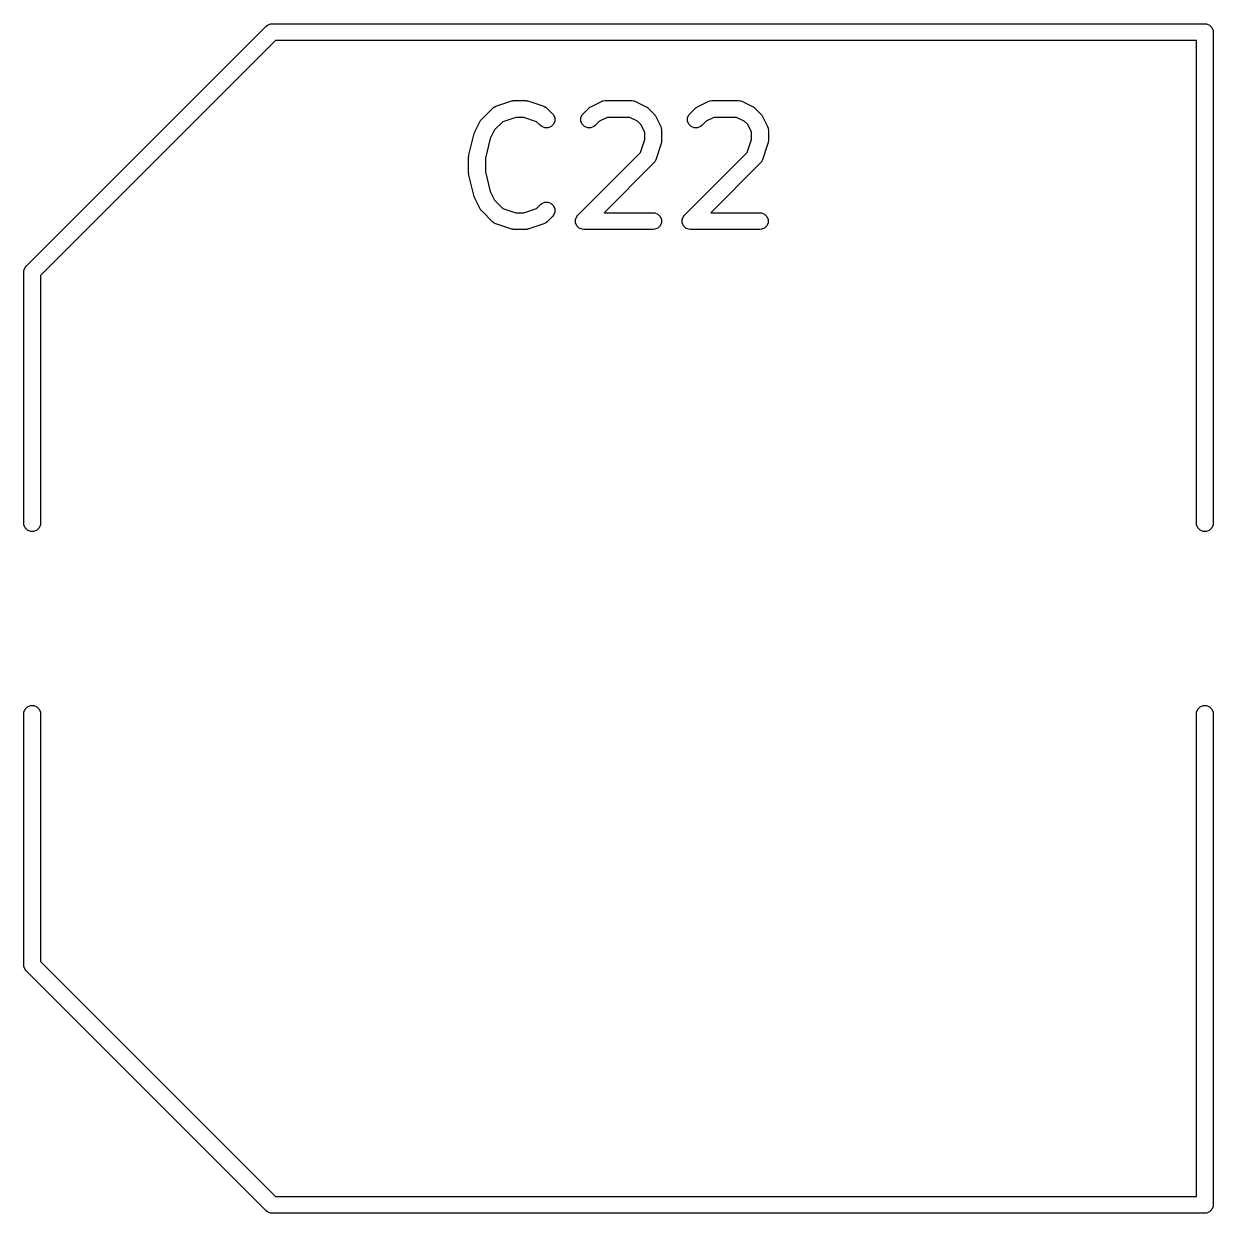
# Model space of a CAD drawing. Header units: inches. Extents: x 5.9 to 18, y -6.3 to -1.5.
# Drawn here: x 9.3974 to 9.8152, y -3.0199 to -2.6022 of the extents above; entities that cross this region are included whole.
import ezdxf

# ---------------------------------------------------------------- set-up
doc = ezdxf.new("R2010")
doc.units = ezdxf.units.IN
doc.header["$MEASUREMENT"] = 0
doc.layers.add('F.Silkscreen', color=41, linetype='CONTINUOUS', true_color=0xf2eda1)

msp = doc.modelspace()

# ---------------------------------------------------------------- linework, layer by layer
at = {"layer": 'F.Silkscreen', "linetype": 'CONTINUOUS'}
for p, q in [((9.48317, -2.6026), (9.48407, -2.60222)), ((9.48407, -2.60222), (9.48465, -2.60217)), ((9.48465, -2.60217), (9.8122, -2.60217)), ((9.8122, -2.60217), (9.81278, -2.60222)), ((9.81278, -2.60222), (9.81385, -2.60266)), ((9.39831, -2.68728), (9.48256, -2.60303)), ((9.48256, -2.60303), (9.48301, -2.60266)), ((9.48301, -2.60266), (9.48317, -2.6026)), ((9.81385, -2.60266), (9.81466, -2.60348)), ((9.81466, -2.60348), (9.8151, -2.60454)), ((9.8151, -2.60454), (9.81516, -2.60512)), ((9.81516, -2.60512), (9.81516, -2.77756)), ((9.48587, -2.60807), (9.40335, -2.69059)), ((9.80925, -2.60807), (9.48587, -2.60807)), ((9.80925, -2.77756), (9.80925, -2.60807)), ((9.56203, -2.63187), (9.56248, -2.6315)), ((9.56248, -2.6315), (9.56257, -2.63146)), ((9.56257, -2.63146), (9.56265, -2.63139)), ((9.56265, -2.63139), (9.56318, -2.63115)), ((9.56318, -2.63115), (9.56881, -2.62928)), ((9.56881, -2.62928), (9.56909, -2.62921)), ((9.56909, -2.62921), (9.56917, -2.62918)), ((9.56917, -2.62918), (9.56927, -2.62917)), ((9.56927, -2.62917), (9.56937, -2.62915)), ((9.56937, -2.62915), (9.56945, -2.62916)), ((9.56945, -2.62916), (9.56974, -2.62913)), ((9.56974, -2.62913), (9.57349, -2.62913)), ((9.57349, -2.62913), (9.57378, -2.62916)), ((9.57378, -2.62916), (9.57386, -2.62915)), ((9.57386, -2.62915), (9.57396, -2.62917)), ((9.57396, -2.62917), (9.57407, -2.62918)), ((9.57407, -2.62918), (9.57414, -2.62921)), ((9.57414, -2.62921), (9.57442, -2.62928)), ((9.57442, -2.62928), (9.58005, -2.63115)), ((9.58005, -2.63115), (9.58058, -2.63139)), ((9.58058, -2.63139), (9.58066, -2.63146)), ((9.58066, -2.63146), (9.58076, -2.6315)), ((9.58076, -2.6315), (9.5812, -2.63187)), ((9.59605, -2.63162), (9.59614, -2.63157)), ((9.59614, -2.63157), (9.59622, -2.6315)), ((9.59622, -2.6315), (9.59629, -2.63147)), ((9.59629, -2.63147), (9.59654, -2.63131)), ((9.59654, -2.63131), (9.60029, -2.62944)), ((9.60029, -2.62944), (9.60083, -2.62923)), ((9.60083, -2.62923), (9.60094, -2.62922)), ((9.60094, -2.62922), (9.60104, -2.62918)), ((9.60104, -2.62918), (9.60161, -2.62913)), ((9.60161, -2.62913), (9.61099, -2.62913)), ((9.61099, -2.62913), (9.61156, -2.62918)), ((9.61156, -2.62918), (9.61166, -2.62922)), ((9.61166, -2.62922), (9.61177, -2.62923)), ((9.61177, -2.62923), (9.61231, -2.62944)), ((9.61231, -2.62944), (9.61606, -2.63131)), ((9.61606, -2.63131), (9.6163, -2.63147)), ((9.6163, -2.63147), (9.61638, -2.6315)), ((9.61638, -2.6315), (9.61646, -2.63157)), ((9.61646, -2.63157), (9.61655, -2.63162)), ((9.63355, -2.63162), (9.63364, -2.63157)), ((9.63364, -2.63157), (9.63372, -2.6315)), ((9.63372, -2.6315), (9.63379, -2.63147)), ((9.63379, -2.63147), (9.63404, -2.63131)), ((9.63404, -2.63131), (9.63779, -2.62944)), ((9.63779, -2.62944), (9.63833, -2.62923)), ((9.63833, -2.62923), (9.63843, -2.62922)), ((9.63843, -2.62922), (9.63853, -2.62918)), ((9.63853, -2.62918), (9.63911, -2.62913)), ((9.63911, -2.62913), (9.64848, -2.62913)), ((9.64848, -2.62913), (9.64906, -2.62918)), ((9.64906, -2.62918), (9.64916, -2.62922)), ((9.64916, -2.62922), (9.64926, -2.62923)), ((9.64926, -2.62923), (9.6498, -2.62944)), ((9.6498, -2.62944), (9.65355, -2.63131)), ((9.65355, -2.63131), (9.6538, -2.63147)), ((9.6538, -2.63147), (9.65387, -2.6315)), ((9.65387, -2.6315), (9.65395, -2.63157)), ((9.65395, -2.63157), (9.65404, -2.63162)), ((9.55809, -2.63584), (9.55828, -2.63562)), ((9.55828, -2.63562), (9.56203, -2.63187)), ((9.57022, -2.63503), (9.56571, -2.63654)), ((9.57301, -2.63503), (9.57022, -2.63503)), ((9.57752, -2.63654), (9.57301, -2.63503)), ((9.5812, -2.63187), (9.58308, -2.63374)), ((9.58308, -2.63374), (9.58344, -2.63419)), ((9.58344, -2.63419), (9.58389, -2.63525)), ((9.58389, -2.63525), (9.58389, -2.63641)), ((9.59309, -2.63525), (9.59353, -2.63419)), ((9.59309, -2.63641), (9.59309, -2.63525)), ((9.59353, -2.63419), (9.5939, -2.63374)), ((9.5939, -2.63374), (9.59577, -2.63187)), ((9.59577, -2.63187), (9.596, -2.63168)), ((9.596, -2.63168), (9.59605, -2.63162)), ((9.60231, -2.63503), (9.59961, -2.63638)), ((9.61029, -2.63503), (9.60231, -2.63503)), ((9.61299, -2.63638), (9.61029, -2.63503)), ((9.61655, -2.63162), (9.6166, -2.63168)), ((9.6166, -2.63168), (9.61682, -2.63187)), ((9.61682, -2.63187), (9.6187, -2.63374)), ((9.6187, -2.63374), (9.61888, -2.63397)), ((9.61888, -2.63397), (9.61894, -2.63402)), ((9.61894, -2.63402), (9.619, -2.63411)), ((9.619, -2.63411), (9.61907, -2.63419)), ((9.61907, -2.63419), (9.6191, -2.63426)), ((9.6191, -2.63426), (9.61925, -2.63451)), ((9.61925, -2.63451), (9.62113, -2.63826)), ((9.63059, -2.63525), (9.63103, -2.63419)), ((9.63059, -2.63641), (9.63059, -2.63525)), ((9.63103, -2.63419), (9.6314, -2.63374)), ((9.6314, -2.63374), (9.63327, -2.63187)), ((9.63327, -2.63187), (9.6335, -2.63168)), ((9.6335, -2.63168), (9.63355, -2.63162)), ((9.6398, -2.63503), (9.63711, -2.63638)), ((9.64778, -2.63503), (9.6398, -2.63503)), ((9.65048, -2.63638), (9.64778, -2.63503)), ((9.65404, -2.63162), (9.65409, -2.63168)), ((9.65409, -2.63168), (9.65432, -2.63187)), ((9.65432, -2.63187), (9.65619, -2.63374)), ((9.65619, -2.63374), (9.65638, -2.63397)), ((9.65638, -2.63397), (9.65644, -2.63402)), ((9.65644, -2.63402), (9.65649, -2.63411)), ((9.65649, -2.63411), (9.65656, -2.63419)), ((9.65656, -2.63419), (9.65659, -2.63426)), ((9.65659, -2.63426), (9.65675, -2.63451)), ((9.65675, -2.63451), (9.65862, -2.63826)), ((9.55585, -2.64013), (9.55773, -2.63638)), ((9.55773, -2.63638), (9.55788, -2.63614)), ((9.55788, -2.63614), (9.55791, -2.63606)), ((9.55791, -2.63606), (9.55798, -2.63598)), ((9.55798, -2.63598), (9.55803, -2.63589)), ((9.55803, -2.63589), (9.55809, -2.63584)), ((9.56279, -2.63945), (9.56128, -2.64248)), ((9.56571, -2.63654), (9.56279, -2.63945)), ((9.5789, -2.63792), (9.57752, -2.63654)), ((9.57935, -2.63828), (9.5789, -2.63792)), ((9.58041, -2.63873), (9.57935, -2.63828)), ((9.58157, -2.63873), (9.58041, -2.63873)), ((9.58263, -2.63828), (9.58157, -2.63873)), ((9.58344, -2.63747), (9.58263, -2.63828)), ((9.58389, -2.63641), (9.58344, -2.63747)), ((9.59353, -2.63747), (9.59309, -2.63641)), ((9.59435, -2.63828), (9.59353, -2.63747)), ((9.59541, -2.63873), (9.59435, -2.63828)), ((9.59656, -2.63873), (9.59541, -2.63873)), ((9.59763, -2.63828), (9.59656, -2.63873)), ((9.59808, -2.63792), (9.59763, -2.63828)), ((9.59961, -2.63638), (9.59808, -2.63792)), ((9.61418, -2.63758), (9.61299, -2.63638)), ((9.61553, -2.64028), (9.61418, -2.63758)), ((9.62113, -2.63826), (9.62133, -2.6388)), ((9.62133, -2.6388), (9.62134, -2.6389)), ((9.62134, -2.6389), (9.62138, -2.639)), ((9.62138, -2.639), (9.62144, -2.63958)), ((9.62144, -2.63958), (9.62144, -2.64333)), ((9.63103, -2.63747), (9.63059, -2.63641)), ((9.63184, -2.63828), (9.63103, -2.63747)), ((9.63291, -2.63873), (9.63184, -2.63828)), ((9.63406, -2.63873), (9.63291, -2.63873)), ((9.63512, -2.63828), (9.63406, -2.63873)), ((9.63557, -2.63792), (9.63512, -2.63828)), ((9.63711, -2.63638), (9.63557, -2.63792)), ((9.65168, -2.63758), (9.65048, -2.63638)), ((9.65303, -2.64028), (9.65168, -2.63758)), ((9.65862, -2.63826), (9.65883, -2.6388)), ((9.65883, -2.6388), (9.65884, -2.6389)), ((9.65884, -2.6389), (9.65888, -2.639)), ((9.65888, -2.639), (9.65893, -2.63958)), ((9.65893, -2.63958), (9.65893, -2.64333)), ((9.55375, -2.64824), (9.55563, -2.64074)), ((9.55563, -2.64074), (9.55564, -2.64069)), ((9.55564, -2.64067), (9.55574, -2.64043)), ((9.55564, -2.64069), (9.55564, -2.64067)), ((9.55574, -2.64043), (9.55582, -2.64019)), ((9.55582, -2.64019), (9.55584, -2.64017)), ((9.55584, -2.64017), (9.55585, -2.64013)), ((9.56128, -2.64248), (9.55957, -2.64932)), ((9.61403, -2.64736), (9.61553, -2.64285)), ((9.61553, -2.64285), (9.61553, -2.64028)), ((9.62135, -2.64398), (9.62129, -2.64426)), ((9.62138, -2.6439), (9.62135, -2.64398)), ((9.62139, -2.6438), (9.62138, -2.6439)), ((9.62141, -2.6437), (9.62139, -2.6438)), ((9.62144, -2.64333), (9.62141, -2.64362)), ((9.62141, -2.64362), (9.62141, -2.6437)), ((9.65152, -2.64736), (9.65303, -2.64285)), ((9.65303, -2.64285), (9.65303, -2.64028)), ((9.65885, -2.64398), (9.65878, -2.64426)), ((9.65888, -2.6439), (9.65885, -2.64398)), ((9.65889, -2.6438), (9.65888, -2.6439)), ((9.65891, -2.6437), (9.65889, -2.6438)), ((9.65893, -2.64333), (9.6589, -2.64362)), ((9.6589, -2.64362), (9.65891, -2.6437)), ((9.55374, -2.64834), (9.55375, -2.64824)), ((9.59203, -2.66936), (9.61403, -2.64736)), ((9.62129, -2.64426), (9.61941, -2.64989)), ((9.62952, -2.66936), (9.65152, -2.64736)), ((9.65878, -2.64426), (9.65691, -2.64989)), ((9.55367, -2.64881), (9.5537, -2.64859)), ((9.55368, -2.64885), (9.55367, -2.64881)), ((9.55367, -2.64895), (9.55368, -2.64885)), ((9.55367, -2.65458), (9.55367, -2.64895)), ((9.5537, -2.64859), (9.55372, -2.64838)), ((9.55372, -2.64838), (9.55374, -2.64834)), ((9.55957, -2.64932), (9.55957, -2.65421)), ((9.6187, -2.65104), (9.60124, -2.6685)), ((9.61907, -2.65059), (9.6187, -2.65104)), ((9.61911, -2.65049), (9.61907, -2.65059)), ((9.61918, -2.65041), (9.61911, -2.65049)), ((9.61941, -2.64989), (9.61918, -2.65041)), ((9.65619, -2.65104), (9.63874, -2.6685)), ((9.65656, -2.65059), (9.65619, -2.65104)), ((9.6566, -2.65049), (9.65656, -2.65059)), ((9.65667, -2.65041), (9.6566, -2.65049)), ((9.65691, -2.64989), (9.65667, -2.65041)), ((9.55368, -2.65468), (9.55367, -2.65458)), ((9.55367, -2.65472), (9.55368, -2.65468)), ((9.5537, -2.65494), (9.55367, -2.65472)), ((9.55372, -2.65515), (9.5537, -2.65494)), ((9.55374, -2.65519), (9.55372, -2.65515)), ((9.55375, -2.65529), (9.55374, -2.65519)), ((9.55563, -2.66279), (9.55375, -2.65529)), ((9.55957, -2.65421), (9.56128, -2.66105)), ((9.55564, -2.66283), (9.55563, -2.66279)), ((9.55564, -2.66286), (9.55564, -2.66283)), ((9.55574, -2.66309), (9.55564, -2.66286)), ((9.55582, -2.66334), (9.55574, -2.66309)), ((9.55584, -2.66335), (9.55582, -2.66334)), ((9.55585, -2.6634), (9.55584, -2.66335)), ((9.55773, -2.66715), (9.55585, -2.6634)), ((9.56128, -2.66105), (9.56279, -2.66408)), ((9.56279, -2.66408), (9.56571, -2.66699)), ((9.57935, -2.66524), (9.58041, -2.6648)), ((9.58041, -2.6648), (9.58157, -2.6648)), ((9.58157, -2.6648), (9.58263, -2.66524)), ((9.55788, -2.66739), (9.55773, -2.66715)), ((9.55791, -2.66747), (9.55788, -2.66739)), ((9.55798, -2.66755), (9.55791, -2.66747)), ((9.55803, -2.66764), (9.55798, -2.66755)), ((9.55809, -2.66769), (9.55803, -2.66764)), ((9.55828, -2.66791), (9.55809, -2.66769)), ((9.56203, -2.67166), (9.55828, -2.66791)), ((9.56571, -2.66699), (9.57022, -2.6685)), ((9.57022, -2.6685), (9.57301, -2.6685)), ((9.57301, -2.6685), (9.57752, -2.66699)), ((9.57752, -2.66699), (9.5789, -2.66561)), ((9.5789, -2.66561), (9.57935, -2.66524)), ((9.58263, -2.66524), (9.58344, -2.66606)), ((9.58344, -2.66606), (9.58389, -2.66712)), ((9.58389, -2.66828), (9.58344, -2.66934)), ((9.58389, -2.66712), (9.58389, -2.66828)), ((9.60124, -2.6685), (9.61849, -2.6685)), ((9.61849, -2.6685), (9.61906, -2.66855)), ((9.61906, -2.66855), (9.62013, -2.66899)), ((9.62013, -2.66899), (9.62094, -2.66981)), ((9.63874, -2.6685), (9.65598, -2.6685)), ((9.65598, -2.6685), (9.65656, -2.66855)), ((9.65656, -2.66855), (9.65762, -2.66899)), ((9.65762, -2.66899), (9.65844, -2.66981)), ((9.56248, -2.67203), (9.56203, -2.67166)), ((9.56257, -2.67207), (9.56248, -2.67203)), ((9.56265, -2.67214), (9.56257, -2.67207)), ((9.56318, -2.67238), (9.56265, -2.67214)), ((9.56881, -2.67425), (9.56318, -2.67238)), ((9.58005, -2.67238), (9.57442, -2.67425)), ((9.58058, -2.67214), (9.58005, -2.67238)), ((9.58066, -2.67207), (9.58058, -2.67214)), ((9.58076, -2.67203), (9.58066, -2.67207)), ((9.5812, -2.67166), (9.58076, -2.67203)), ((9.58308, -2.66979), (9.5812, -2.67166)), ((9.58344, -2.66934), (9.58308, -2.66979)), ((9.59122, -2.67087), (9.59166, -2.66981)), ((9.59122, -2.67203), (9.59122, -2.67087)), ((9.59166, -2.67309), (9.59122, -2.67203)), ((9.59166, -2.66981), (9.59203, -2.66936)), ((9.59247, -2.6739), (9.59166, -2.67309)), ((9.62094, -2.67309), (9.62013, -2.6739)), ((9.62094, -2.66981), (9.62138, -2.67087)), ((9.62138, -2.67203), (9.62094, -2.67309)), ((9.62138, -2.67087), (9.62138, -2.67203)), ((9.62871, -2.67087), (9.62915, -2.66981)), ((9.62871, -2.67203), (9.62871, -2.67087)), ((9.62915, -2.67309), (9.62871, -2.67203)), ((9.62915, -2.66981), (9.62952, -2.66936)), ((9.62997, -2.6739), (9.62915, -2.67309)), ((9.65844, -2.67309), (9.65762, -2.6739)), ((9.65844, -2.66981), (9.65888, -2.67087)), ((9.65888, -2.67203), (9.65844, -2.67309)), ((9.65888, -2.67087), (9.65888, -2.67203)), ((9.56909, -2.67432), (9.56881, -2.67425)), ((9.56917, -2.67435), (9.56909, -2.67432)), ((9.56927, -2.67436), (9.56917, -2.67435)), ((9.56937, -2.67438), (9.56927, -2.67436)), ((9.56945, -2.67437), (9.56937, -2.67438)), ((9.56974, -2.6744), (9.56945, -2.67437)), ((9.57349, -2.6744), (9.56974, -2.6744)), ((9.57378, -2.67437), (9.57349, -2.6744)), ((9.57386, -2.67438), (9.57378, -2.67437)), ((9.57396, -2.67436), (9.57386, -2.67438)), ((9.57407, -2.67435), (9.57396, -2.67436)), ((9.57414, -2.67432), (9.57407, -2.67435)), ((9.57442, -2.67425), (9.57414, -2.67432)), ((9.59354, -2.67435), (9.59247, -2.6739)), ((9.59411, -2.6744), (9.59354, -2.67435)), ((9.61849, -2.6744), (9.59411, -2.6744)), ((9.61906, -2.67435), (9.61849, -2.6744)), ((9.62013, -2.6739), (9.61906, -2.67435)), ((9.63103, -2.67435), (9.62997, -2.6739)), ((9.63161, -2.6744), (9.63103, -2.67435)), ((9.65598, -2.6744), (9.63161, -2.6744)), ((9.65656, -2.67435), (9.65598, -2.6744)), ((9.65762, -2.6739), (9.65656, -2.67435)), ((9.39744, -2.68937), (9.3975, -2.68879)), ((9.39744, -2.77756), (9.39744, -2.68937)), ((9.3975, -2.68879), (9.39794, -2.68773)), ((9.39794, -2.68773), (9.39831, -2.68728)), ((9.40335, -2.69059), (9.40335, -2.77756)), ((9.3975, -2.77814), (9.39744, -2.77756)), ((9.40335, -2.77756), (9.40329, -2.77814)), ((9.80931, -2.77814), (9.80925, -2.77756)), ((9.81516, -2.77756), (9.8151, -2.77814)), ((9.39794, -2.7792), (9.3975, -2.77814)), ((9.39875, -2.78001), (9.39794, -2.7792)), ((9.39982, -2.78046), (9.39875, -2.78001)), ((9.40097, -2.78046), (9.39982, -2.78046)), ((9.40203, -2.78001), (9.40097, -2.78046)), ((9.40285, -2.7792), (9.40203, -2.78001)), ((9.40329, -2.77814), (9.40285, -2.7792)), ((9.80975, -2.7792), (9.80931, -2.77814)), ((9.81056, -2.78001), (9.80975, -2.7792)), ((9.81163, -2.78046), (9.81056, -2.78001)), ((9.81278, -2.78046), (9.81163, -2.78046)), ((9.81385, -2.78001), (9.81278, -2.78046)), ((9.81466, -2.7792), (9.81385, -2.78001)), ((9.8151, -2.77814), (9.81466, -2.7792)), ((9.39744, -2.84449), (9.3975, -2.84391)), ((9.39744, -2.93268), (9.39744, -2.84449)), ((9.3975, -2.84391), (9.39794, -2.84285)), ((9.39794, -2.84285), (9.39875, -2.84203)), ((9.39875, -2.84203), (9.39982, -2.84159)), ((9.39982, -2.84159), (9.40097, -2.84159)), ((9.40097, -2.84159), (9.40203, -2.84203)), ((9.40203, -2.84203), (9.40285, -2.84285)), ((9.40285, -2.84285), (9.40329, -2.84391)), ((9.40329, -2.84391), (9.40335, -2.84449)), ((9.40335, -2.84449), (9.40335, -2.93145)), ((9.80925, -2.84449), (9.80931, -2.84391)), ((9.80925, -3.01398), (9.80925, -2.84449)), ((9.80931, -2.84391), (9.80975, -2.84285)), ((9.80975, -2.84285), (9.81056, -2.84203)), ((9.81056, -2.84203), (9.81163, -2.84159)), ((9.81163, -2.84159), (9.81278, -2.84159)), ((9.81278, -2.84159), (9.81385, -2.84203)), ((9.81385, -2.84203), (9.81466, -2.84285)), ((9.81466, -2.84285), (9.8151, -2.84391)), ((9.8151, -2.84391), (9.81516, -2.84449)), ((9.81516, -2.84449), (9.81516, -3.01693)), ((9.40335, -2.93145), (9.48587, -3.01398)), ((9.3975, -2.93325), (9.39744, -2.93268)), ((9.39794, -2.93432), (9.3975, -2.93325)), ((9.39831, -2.93477), (9.39794, -2.93432)), ((9.48256, -3.01902), (9.39831, -2.93477)), ((9.48587, -3.01398), (9.80925, -3.01398)), ((9.48301, -3.01938), (9.48256, -3.01902)), ((9.48407, -3.01983), (9.48301, -3.01938)), ((9.48465, -3.01988), (9.48407, -3.01983)), ((9.8122, -3.01988), (9.48465, -3.01988)), ((9.81278, -3.01983), (9.8122, -3.01988)), ((9.81385, -3.01938), (9.81278, -3.01983)), ((9.81466, -3.01857), (9.81385, -3.01938)), ((9.8151, -3.01751), (9.81466, -3.01857)), ((9.81516, -3.01693), (9.8151, -3.01751)), ((9.8151, -3.01751), (9.8151, -3.01751))]:
    msp.add_line(p, q, dxfattribs=at)

doc.saveas('drawing.dxf')
